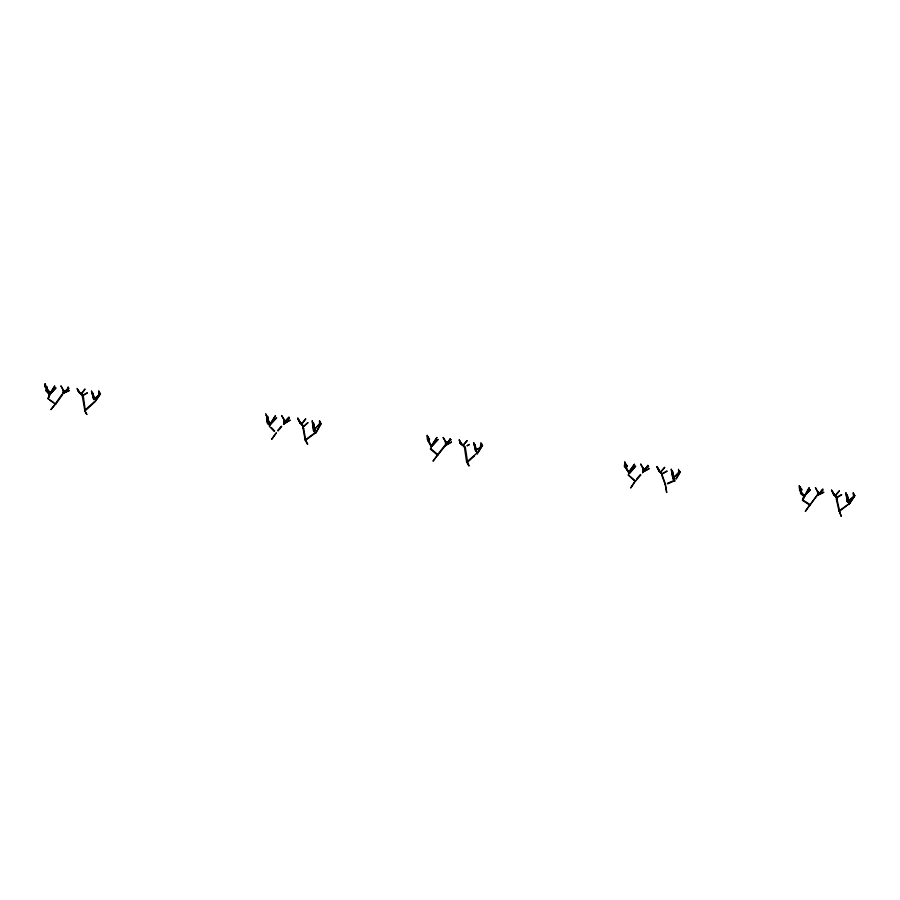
<?xml version="1.0" encoding="UTF-8"?>
<svg xmlns="http://www.w3.org/2000/svg" width="900" height="900" viewBox="0 0 900 900"><rect width="100%" height="100%" fill="white"/><g stroke="black" fill="none" stroke-linecap="round" stroke-linejoin="round"><path stroke-width="1.35" d="M98.764 391.061L98.584 395.314L99.596 392.377M98.91 391.061L98.719 395.314L99.731 392.423M625.748 463.41L624.454 466.38L624.746 462.026M624.881 462.026L624.623 466.267L628.999 472.05L634.579 464.31M49.511 394.718L55.766 387.889M49.039 396.652L49.748 394.515M54.776 386.168L50.366 392.974L45.27 386.618M81.63 394.582L81.27 393.795L84.802 389.115M81.472 394.031L82.271 395.055M269.786 424.586L266.175 415.181M284.04 423.641L284.017 419.355L284.332 423.63M288.923 416.981L284.906 421.391M300.026 423.18L299.902 421.65M314.944 430.594L313.391 422.584L315.225 430.549M319.635 420.829L319.804 424.08L320.456 422.213M315.754 433.26L321.311 423.416M427.545 439.189L427.185 435.218L427.725 439.414M427.41 439.38L427.961 436.691M427.489 439.493L431.134 446.614L436.804 437.501M464.827 447.93L463.039 445.343L467.123 440.809M481.657 443.902L480.319 447.829L481.77 443.812M482.546 445.421L477.326 453.859L474.919 444.386M68.197 387.191L67.207 389.925L64.102 391.556L60.919 385.83L63.956 391.556M93.589 399.521L91.474 390.926L93.87 399.442M269.741 425.104C263.486 424.046 269.494 408.364 267.007 421.043M271.631 439.402L276.233 432.855M276.188 433.08L271.834 439.043M281.846 415.822L285.097 421.346L289.451 418.14M286.909 419.827L289.429 417.915M303.188 428.535L302.051 423.81M313.627 430.447L319.635 423.889M431.156 446.423L436.928 437.535M437.906 439.447L431.719 446.276M451.046 439.706L446.479 443.115L443.059 437.636M445.545 445.298L445.421 441.135M445.567 441.349L445.826 445.275M448.493 441.562L450.202 438.683M634.298 464.276L628.762 472.129L624.42 466.335L625.534 463.32M643.691 469.822L640.643 464.22M678.555 472.646L679.342 470.588M804.442 496.26L799.571 490.32L799.324 485.584L799.898 490.23L800.426 486.866M803.149 498.161L803.846 496.226L800.494 493.346L801.045 488.149L800.775 493.335L801.855 489.375M800.741 493.414L804.15 496.249L803.441 498.296M805.298 511.402L816.48 496.136M809.741 504.923L805.545 511.076M815.524 487.822L818.651 493.301L810.011 504.934M818.404 493.447C824.816 491.929 823.793 485.213 820.44 492.131M835.29 495.608C829.732 490.691 839.284 498.037 836.449 499.084M836.707 499.005L835.211 495.461L839.205 490.882M854.134 494.201L853.661 496.811L853.211 492.694M853.346 492.919L853.796 496.654M853.481 496.721L847.339 501.705M626.355 464.704L626.018 468.079L629.156 473.625M629.404 473.479L626.276 467.944L626.58 464.715M480.33 447.705L480.892 442.609M428.929 438.053L428.411 441.371L431.696 446.22M46.114 390.713L46.654 386.483M46.789 386.505L46.26 390.724L49.714 394.459L48.386 397.519M800.156 486.911L799.717 490.027M431.404 446.445L427.702 439.256L428.096 436.725M853.56 496.642L853.988 494.168M800.572 493.29L801.72 489.319M437.873 454.714L433.238 460.822M461.464 444.229L465.075 446.827M635.018 481.32L628.121 474.851L635.445 480.892L630.686 487.856M671.389 469.26L672.908 478.721L678.769 472.489L672.795 478.463M818.64 493.369L820.575 492.098M54.596 386.032L50.366 392.974M50.389 392.94L48.33 398.644M81.562 393.941L84.994 389.25M438.064 439.605L431.887 446.254L428.58 441.304M268.054 417.319L266.85 420.964M266.906 421.245L268.178 417.375M802.755 500.029L809.19 487.924M48.015 398.666L50.085 392.827M46.249 390.746L47.318 387.54M68.074 387.135L67.039 389.801L68.749 388.181M320.321 422.156L319.601 424.001L319.489 420.851M679.466 470.644L678.701 472.556L678.51 469.271M55.575 404.055L51.098 409.264M45.833 385.121L45.259 386.91L45.146 383.805M627.064 465.75L626.119 467.876M626.242 468.124L627.188 465.817M430.447 448.83L431.764 446.017M428.423 441.338L429.457 439.099M428.546 441.405L429.581 439.155M643.624 469.642L642.611 472.68M802.451 500.096L804.409 496.012M635.04 481.23L630.923 487.777M55.249 404.077L50.94 409.635M303.817 426.532L307.868 422.843M319.556 423.934L313.425 430.29L312.154 420.863M313.695 430.391L312.368 420.817M307.721 444.206L305.64 440.01L303.683 428.512M437.738 454.849L433.035 461.171M676.283 478.935L680.4 471.848M804.105 496.406L810.326 489.836M804.724 496.192L799.796 490.433M835.504 495.608L839.385 491.029M78.367 391.016L81.27 393.952M100.384 393.705L95.096 401.377M63.124 392.782L63.9 391.489M63.383 392.906L64.148 391.511M804.454 496.024L808.999 487.811M284.951 421.121L283.489 424.316L285.03 421.402M444.96 445.995L446.31 442.924L450.844 439.673M444.881 445.939L446.524 443.104M315.517 433.114L321.098 423.45M816.525 496.204L818.336 493.234M675.934 478.721L680.062 471.859M646.054 468.236L647.82 465.345M646.189 468.304L647.944 465.412M448.627 441.484L450.326 438.761M269.854 424.429L275.299 415.789M270.09 424.586L275.501 415.744M478.44 451.575L482.501 445.219M849.454 503.539L854.786 495.461M849.645 503.674L854.977 495.596M95.276 401.512L100.575 393.817M55.148 403.988L62.224 394.088M55.642 404.336L62.708 394.447M301.894 423.551L305.539 418.894M302.074 423.686L305.719 419.029M444.566 445.669L437.569 454.781M437.918 455.029L445.039 446.04M289.901 420.221L284.119 423.506M463.095 445.331L466.942 440.662M660.656 471.926L664.549 467.325M660.758 472.196L664.729 467.471M832.129 491.085L833.512 494.1M837.023 497.261L841.556 494.618M45.169 386.595L50.108 392.985M66.983 389.745L64.013 391.286M277.616 430.56L281.273 426.161M278.077 430.942L281.734 426.555M636.806 478.777L640.406 474.502M635.456 481.309L640.856 474.896M629.201 473.479L635.512 466.11M629.37 473.625L635.681 466.267M269.741 424.957L276.491 417.679M269.91 425.115L276.66 417.825M49.68 394.661L55.935 388.046M803.914 496.204L810.169 489.668M465.412 447.829L464.535 447.964M466.661 462.139L467.539 462.004M48.116 398.779L53.775 402.525M84.859 410.726L82.373 396.428L83.272 396.259M83.239 396.416L82.418 396.495M85.297 410.704L84.431 410.85M68.85 388.294L67.219 389.734M84.634 410.49L94.703 401.411M85.05 410.94L95.029 401.749M466.909 461.902L476.64 453.285M467.314 462.353L474.604 455.884M303.649 426.308L307.856 422.606M93.701 399.341L98.573 395.224M93.802 399.566L98.73 395.392M847.53 501.964L853.729 496.777M86.918 414.473L84.904 410.771M281.7 415.598L284.85 421.335M301.95 423.416L303.615 428.603M313.47 430.211L315.259 432.855M451.373 441.945L445.613 445.162M815.377 487.598L818.359 493.38M817.796 494.955L823.613 492.424M648.472 466.358L643.905 469.699L640.845 464.119M648.607 466.549L643.905 469.699L642.577 472.714M305.28 439.875L315.045 432.765M305.696 440.156L315.281 433.091M839.149 510.784L849.015 503.865L839.509 511.267M837.214 497.452L841.669 494.82M82.654 395.415L87.154 392.839M82.766 395.618L87.266 393.041M666.9 471.06L662.411 473.625L659.621 471.623L658.395 468.979M662.524 473.827L667.012 471.262M284.254 423.754L290.115 420.199M445.748 445.41L451.496 442.204M467.089 445.59L469.271 444.623M467.235 445.838L469.44 444.386M643.579 471.51L648.979 468.641M643.68 471.713L649.08 468.844M78.435 391.298L81.517 393.761M446.377 442.879L443.261 437.445M666.562 492.3L665.438 484.447M837.079 497.216L833.951 494.944L833.051 492.548M847.339 501.694L846.045 492.817M475.38 450.011L480.353 447.604M475.481 450.214L480.454 447.817M817.886 495.248L823.781 492.199M63.405 393.019L69.424 390.465L63.517 393.289M667.395 483.311L674.246 480.431M667.631 483.863L674.426 480.892M839.374 511.076L841.061 516.139M839.25 510.93L841.286 516.262M662.029 474.536L665.528 484.481M305.291 440.235L307.395 444.161M468.799 465.93L466.841 462.285L467.561 462.116L465.435 447.784M465.39 447.716L464.524 447.84L466.639 462.184M266.918 420.964L269.921 424.969M802.766 499.916L809.944 504.495M802.429 500.411L809.606 504.99M55.519 404.269L49.804 400.219M658.26 469.035L659.486 471.746L662.4 473.816M833.816 495.124L837.09 497.441M474.728 444.611L477.079 453.814M313.47 430.414L315.067 432.968M303.84 426.251L300.308 423.113L300.049 421.65M266.411 415.327L270.157 424.429M78.469 391.039L77.828 389.419M463.072 445.522L460.215 443.205M461.452 444.465L464.895 447.053M299.115 421.312L302.051 423.529M297.754 418.174L298.98 421.436L301.916 423.709M460.373 443.036L463.264 445.32M78.649 390.769L79.627 392.906L82.001 394.774M79.492 393.019L81.855 394.954M430.774 448.661L437.884 454.613M430.369 449.111L437.479 455.062M656.899 466.56L661.972 474.626M660.623 472.14L658.778 470.554L656.775 466.616M303.637 426.521L300.037 423.214L299.385 420.548M271.373 427.567L274.624 431.021M269.303 426.251L274.174 431.426M92.767 392.861L94.669 399.285M63.394 389.632L63.574 393.142M469.125 465.694L467.291 462.037M46.102 390.791L49.511 394.661M673.11 479.171L671.164 469.294M832.275 491.141L833.726 493.942L831.555 490.118M84.668 410.816L86.67 414.382M831.431 490.185L833.524 494.01M665.179 484.38L661.556 474.772M657.607 467.618L658.957 470.419M657.394 467.719L658.755 470.52M77.029 388.406L78.311 391.286L77.692 389.475M77.355 389.104L77.681 389.801M78.514 390.825L79.492 392.963L79.312 391.849M475.537 450.067L475.886 450.923M475.673 451.001L473.558 442.642M665.168 484.459L666.799 492.457M460.789 442.316L461.689 444.353L461.441 443.407M460.654 442.373L461.475 444.386L461.306 443.441M297.889 418.129L299.126 421.391L298.553 419.209M832.916 492.593L833.816 495.056L833.58 493.673M659.059 470.059L659.621 471.69M658.924 470.104L659.486 471.735M459.304 439.909L460.361 443.104L459.968 440.989M459.157 439.954L460.226 443.137L459.821 441.011M92.576 392.974L94.455 399.353M847.192 494.685L849.656 503.572M846.979 494.752L849.442 503.64M298.418 419.254L298.98 421.436M473.771 442.586L475.537 450.079M672.536 471.127L674.842 481.084M672.322 471.184L674.629 481.14M265.736 413.595L266.287 415.361M836.91 499.05L839.621 510.952M836.336 499.196L839.036 511.099M303.098 428.636L305.168 440.19M833.715 493.627L833.951 495.011M845.82 492.863L847.316 501.863M643.174 467.921L643.736 471.6M642.949 467.944L643.511 471.623M83.329 396.315L85.32 410.659M45 383.805L45.124 386.764M63.203 389.723L63.337 393.154M817.83 491.49L817.931 495.113M817.605 491.501L817.706 495.124"/></g></svg>
